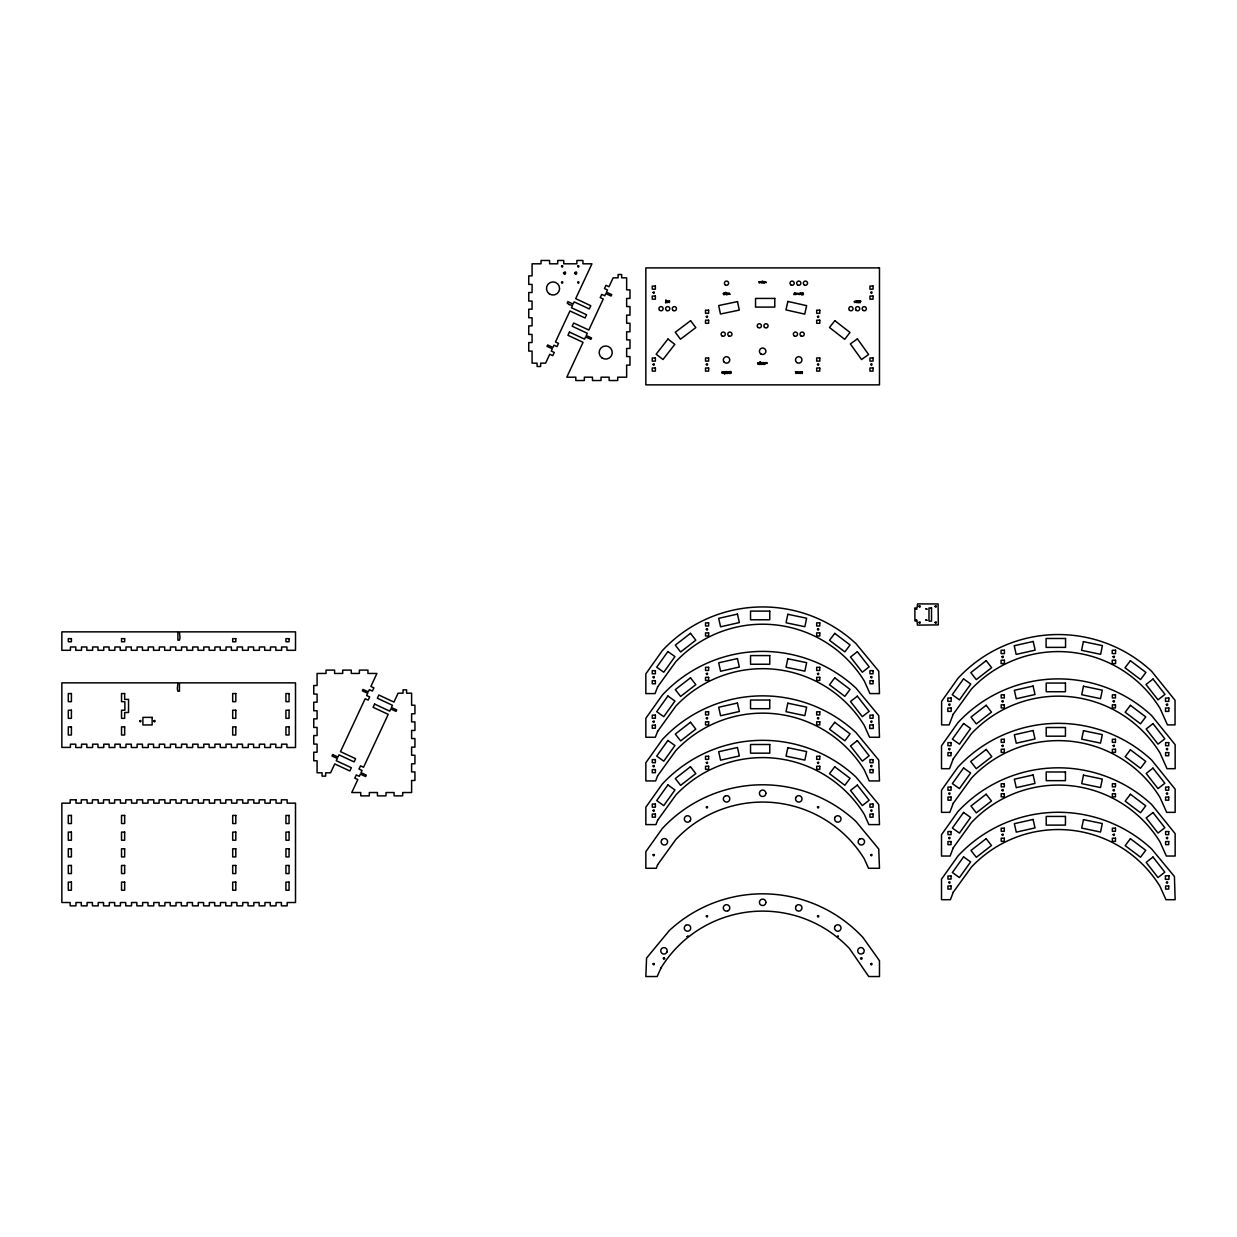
<?xml version="1.0" encoding="UTF-8"?>
<svg xmlns="http://www.w3.org/2000/svg" width="1237" height="1237" viewBox="0 0 1237 1237"><rect width="100%" height="100%" fill="white"/><g stroke="black" fill="none" stroke-linecap="round" stroke-linejoin="round"><path stroke-width="1.5" d="M795.437 293.617L796.458 293.633M799.102 293.617L800.123 293.633M799.164 372.476L800.184 372.492M854.643 301.612L855.648 301.627M569.051 304.518L567.195 303.034L567.845 301.627L573.148 304.101L574.169 301.874L589.291 308.925L590.791 305.709L575.684 298.658L591.935 263.806L582.936 263.806L582.936 260.466L576.875 260.466L576.875 263.806L563.763 263.806L563.763 260.466L557.701 260.466L557.701 263.806L549.584 263.806L549.584 260.466L541.033 260.466L541.033 263.806L532.08 263.806L532.08 275.866L528.74 275.866L528.74 284.417L532.08 284.417L532.08 292.535L528.74 292.535L528.74 301.101L532.08 301.101L532.08 309.204L528.74 309.204L528.74 317.77L532.08 317.77L532.08 325.888L528.74 325.888L528.74 334.438L532.08 334.438L532.08 342.556L528.74 342.556L528.74 351.107L532.08 351.107L532.08 363.152L537.09 363.152L537.09 366.492L540.646 366.492L540.646 363.152L545.61 363.152L549.754 354.261L552.769 355.668L554.269 352.452L551.254 351.045L552.29 348.819L547.001 346.36L547.651 344.953L552.939 347.411L553.975 345.2L556.99 346.607L558.505 343.391L555.475 341.969L569.948 310.951L585.055 317.986L586.554 314.77L571.448 307.719L572.484 305.508L568.989 304.488M860.89 301.086L860.055 302.74L860.364 301.086M794.927 292.86L794.092 294.746L794.386 293.107M563.5 272.913C565.479 277.645 566.979 269.156 563.5 272.913M574.617 272.913C576.597 277.645 578.096 269.156 574.617 272.913M721.898 372.352C721.496 375.399 725.748 370.899 721.898 372.352M759.147 281.943C758.544 285.036 763.09 280.474 759.147 281.943M757.755 363.322C757.183 366.26 761.729 361.993 757.755 363.322M795.144 293.54C794.834 296.571 798.947 292.04 795.144 293.54M798.808 293.54C798.483 296.648 802.581 291.917 798.808 293.54M798.886 372.399C798.143 375.383 802.906 371.085 798.886 372.399M854.35 301.519C853.994 304.611 858.122 299.926 854.35 301.519M666.326 301.565C667.423 305.245 668.738 298.828 666.326 301.565M723.32 293.617C724.356 297.282 725.81 290.911 723.32 293.617M727.433 372.6C725.253 375.816 725.5 368.765 727.433 372.6M762.131 363.554C760.044 366.801 760.106 359.812 762.131 363.554M764.064 363.554C761.977 366.801 762.038 359.812 764.064 363.554M801.854 293.586C803.323 297.622 804.498 290.942 801.854 293.586M858.215 301.565C859.313 305.245 860.627 298.828 858.215 301.565M729.567 372.383C731.144 376.11 732.103 368.935 729.567 372.383M725.485 372.631C722.717 374.394 726.335 370.497 724.186 373.358C726.289 376.682 722.331 369.507 725.485 372.631M798.607 372.677C797.37 375.615 797.015 369.724 798.607 372.677M766.182 282.562C764.265 282.299 765.533 280.876 766.182 282.562M798.514 294.143C796.473 293.989 797.973 292.365 798.514 294.143M561.505 266.249C562.619 269.171 563.685 264.038 561.505 266.249M918.936 622.443C920.019 625.35 921.148 620.216 918.936 622.443M729.768 294.267C727.14 295.38 729.227 291.02 729.768 294.267M764.435 282.639C761.729 283.907 763.909 279.315 764.435 282.639M800.896 372.059L800.88 373.543L801.545 371.935L802.334 373.543L802.334 371.734L800.927 371.966M856.36 301.194L856.344 302.678L857.009 301.055L857.798 302.678L857.798 300.854L856.391 301.101M727.743 294.313L726.305 294.731L726.305 292.906L727.093 294.545L727.743 292.906L727.743 294.313M725.454 294.391L725.748 292.411L725.454 294.391M765.873 793.211L765.796 794.015A3.216 3.216 0 0 1 763.569 796.381L761.899 796.427A3.216 3.216 0 0 1 759.564 794.216L759.441 793.381A3.216 3.216 0 0 1 762.564 790.072A3.216 3.216 0 0 1 765.873 793.211M817.487 364.374C818.507 367.312 819.729 362.225 817.487 364.374M666.65 301.488C666.851 304.271 668.537 300.05 666.65 301.488M723.645 293.54C723.846 296.339 725.547 292.056 723.645 293.54M858.54 301.488C858.725 304.287 860.457 300.003 858.54 301.488M706.327 316.564C707.317 319.517 708.6 314.43 706.327 316.564M726.119 372.322L726.908 373.203L726.165 372.213M760.832 363.291C761.049 366.059 762.688 361.822 760.832 363.291M762.765 363.291C762.982 366.059 764.621 361.822 762.765 363.291M653.059 364.358C654.048 367.312 655.347 362.24 653.059 364.358M730.897 372.615C729.675 374.919 729.907 370.28 730.897 372.615M803.184 293.787C801.978 296.122 802.179 291.437 803.184 293.787M139.704 720.955C140.662 723.923 142.023 718.867 139.704 720.955M153.821 720.955C154.78 723.923 156.14 718.867 153.821 720.955M561.505 282.33C562.464 285.299 563.825 280.242 561.505 282.33M577.633 266.218C578.576 269.187 579.937 264.115 577.633 266.218M577.633 282.33C578.576 285.299 579.937 280.242 577.633 282.33M653.059 292.427C654.017 295.396 655.363 290.339 653.059 292.427M653.074 677.026C654.033 679.994 655.394 674.938 653.074 677.026M653.074 721.496C654.033 724.465 655.394 719.393 653.074 721.496M653.074 765.95C654.033 768.919 655.394 763.863 653.074 765.95M706.327 364.343C707.286 367.312 708.631 362.255 706.327 364.343M653.074 810.421C654.033 813.389 655.394 808.318 653.074 810.421M653.074 854.875C654.033 857.844 655.394 852.788 653.074 854.875M653.059 963.917C654.017 966.886 655.378 961.829 653.059 963.917M706.327 629.231C707.286 632.2 708.631 627.128 706.327 629.231M706.327 673.686C707.286 676.654 708.631 671.598 706.327 673.686M706.327 718.156C707.286 721.125 708.631 716.053 706.327 718.156M706.327 762.61C707.286 765.579 708.631 760.523 706.327 762.61M706.327 807.081C707.286 810.049 708.631 804.978 706.327 807.081M706.327 916.122C707.286 919.091 708.631 914.019 706.327 916.122M817.487 316.548C818.43 319.517 819.791 314.461 817.487 316.548M817.487 629.231C818.43 632.2 819.791 627.128 817.487 629.231M817.487 673.686C818.43 676.654 819.791 671.598 817.487 673.686M817.487 718.156C818.43 721.125 819.791 716.053 817.487 718.156M817.487 762.61C818.43 765.579 819.791 760.523 817.487 762.61M870.74 364.343C871.683 367.312 873.044 362.255 870.74 364.343M817.487 807.081C818.43 810.049 819.791 804.978 817.487 807.081M817.487 916.122C818.43 919.091 819.791 914.019 817.487 916.122M870.74 677.026C871.698 679.994 873.059 674.938 870.74 677.026M870.74 721.496C871.698 724.465 873.059 719.393 870.74 721.496M870.74 765.95C871.698 768.919 873.059 763.863 870.74 765.95M870.74 810.421C871.698 813.389 873.059 808.318 870.74 810.421M870.74 854.875C871.698 857.844 873.059 852.788 870.74 854.875M914.885 608.264L914.885 620.835L917.081 621.33L917.406 625.118L938.326 624.886L938.094 603.965L917.576 603.888L917.081 607.769L914.885 608.264M915.736 608.851L916.694 609.114L915.736 608.851M915.736 619.969L916.694 620.232L915.736 619.969M870.678 963.901C871.698 967.087 873.152 961.659 870.678 963.901M918.936 606.285C919.895 609.253 921.256 604.182 918.936 606.285M925.941 608.851L926.9 609.114L925.941 608.851M925.941 619.969L926.9 620.232L925.941 619.969M935.064 606.285C936.007 609.253 937.368 604.182 935.064 606.285M935.064 622.397C936.007 625.365 937.368 620.309 935.064 622.397M948.702 704.502C949.722 707.672 951.176 702.245 948.702 704.502M948.748 748.973C949.691 751.926 951.083 746.916 948.748 748.973M948.748 793.427C949.691 796.381 951.083 791.371 948.748 793.427M948.748 837.897C949.691 840.851 951.083 835.841 948.748 837.897M948.748 882.352C949.691 885.305 951.083 880.296 948.748 882.352M1001.939 656.692C1002.96 659.878 1004.429 654.45 1001.939 656.692M1002.001 701.178C1002.944 704.147 1004.305 699.075 1002.001 701.178M1002.001 745.633C1002.944 748.601 1004.305 743.545 1002.001 745.633M1002.001 790.103C1002.944 793.072 1004.305 788 1002.001 790.103M1002.001 834.558C1002.944 837.526 1004.305 832.455 1002.001 834.558M1113.099 656.692C1114.12 659.878 1115.573 654.45 1113.099 656.692M1113.161 701.178C1114.104 704.147 1115.465 699.075 1113.161 701.178M1113.161 745.633C1114.104 748.601 1115.465 743.545 1113.161 745.633M1113.161 790.103C1114.104 793.072 1115.465 788 1113.161 790.103M1113.161 834.558C1114.104 837.526 1115.465 832.455 1113.161 834.558M1166.367 704.502C1167.388 707.672 1168.841 702.245 1166.367 704.502M1166.414 748.973C1167.372 751.941 1168.733 746.87 1166.414 748.973M1166.414 793.427C1167.372 796.396 1168.733 791.34 1166.414 793.427M1166.414 837.897C1167.372 840.866 1168.733 835.795 1166.414 837.897M1166.414 882.352C1167.372 885.321 1168.733 880.265 1166.414 882.352M765.487 363.06C764.574 366.044 765.193 360.988 767.311 362.905C767.574 363.709 766.832 363.462 765.487 363.06M765.873 902.422L765.749 903.257A3.216 3.216 0 0 1 763.415 905.469L761.745 905.422A3.216 3.216 0 0 1 759.518 903.087L759.441 902.252A3.216 3.216 0 0 1 762.75 899.113A3.216 3.216 0 0 1 765.873 902.422M722.222 372.229L723.197 372.461L722.222 372.229M759.472 281.82L760.461 282.051L759.472 281.82M758.08 363.199L759.07 363.415L758.08 363.199M729.459 294.267L728.562 293.818L729.459 294.267M764.126 282.639L763.229 282.206L764.126 282.639M870.771 292.38C871.544 295.411 873.198 290.432 870.771 292.38M787.814 614.279L786.036 622.768L804.854 626.711L806.632 618.222L787.814 614.279M787.814 658.749L786.036 667.238L804.854 671.165L806.632 662.676L787.814 658.749M787.814 703.204L786.036 711.692L804.854 715.635L806.632 707.147L787.814 703.204M787.814 747.674L786.036 756.163L804.854 760.09L806.632 751.601L787.814 747.674M1083.396 641.632L1081.571 650.337L1100.621 654.311L1102.43 645.621L1083.396 641.632M1083.473 686.226L1081.71 694.715L1100.528 698.642L1102.306 690.169L1083.473 686.226M1083.473 730.696L1081.71 739.185L1100.528 743.112L1102.306 734.623L1083.473 730.696M1083.473 775.151L1081.71 783.639L1100.528 787.567L1102.306 779.078L1083.473 775.151M1083.473 819.621L1081.71 828.094L1100.528 832.037L1102.306 823.548L1083.473 819.621M787.876 301.441L785.959 309.899L804.73 314.121L806.632 305.663L787.876 301.441M795.87 797.478L795.607 798.282A3.216 3.216 0 0 0 797.401 801.777L799.056 802.071A3.216 3.216 0 0 0 801.236 800.942L801.7 800.231A3.216 3.216 0 0 0 800.153 795.948A3.216 3.216 0 0 0 795.87 797.478M669.464 300.854L668.97 302.338C667.037 298.349 669.975 305.585 669.464 300.854M762.286 281.278L761.806 282.763C759.858 278.773 762.796 286.01 762.286 281.278M657.605 686.891L655.053 693.586L645.838 693.586L645.838 673.825L662.29 650.677A137.029 137.029 0 0 1 855.958 643.611L878.749 671.181L879.476 693.586L869.951 693.586L864.276 680.953A119.386 119.386 0 0 0 675.85 661.64L657.605 686.891M657.605 731.361L655.347 737.267L645.838 737.267L645.838 718.295L662.29 695.132A137.029 137.029 0 0 1 855.958 688.081L878.749 715.635L879.476 737.267L869.596 737.267L864.276 725.408A119.386 119.386 0 0 0 675.85 706.095L657.605 731.361M657.605 775.815L655.656 780.934L645.838 780.934L645.838 762.75L662.29 739.602A137.029 137.029 0 0 1 855.958 732.536L878.749 760.106L879.476 780.934L869.24 780.934L864.276 769.878A119.386 119.386 0 0 0 675.85 750.565L657.605 775.815M657.605 820.286L655.95 824.6L645.838 824.6L645.838 807.22L662.29 784.057A137.029 137.029 0 0 1 855.958 777.006L878.749 804.56L879.476 824.6L868.884 824.6L864.276 814.333A119.386 119.386 0 0 0 675.85 795.02L657.605 820.286M657.605 864.74L656.244 868.281L645.838 868.281L645.838 851.674L662.29 828.527A137.029 137.029 0 0 1 855.958 821.461L878.749 849.03L879.476 868.281L868.529 868.281L864.276 858.803A119.386 119.386 0 0 0 675.85 839.49L657.605 864.74M953.17 714.321L949.135 724.897L941.62 724.897L941.62 701.348L958.041 678.232A136.92 136.92 0 0 1 1151.539 671.181L1175.042 700.281L1175.042 724.897L1167.465 724.897L1160.043 708.368A119.494 119.494 0 0 0 971.447 689.04L953.17 714.321M953.263 758.838L949.521 768.687L941.512 768.687L941.512 745.772L957.964 722.624A137.029 137.029 0 0 1 1151.616 715.558L1175.15 744.72L1175.15 768.687L1167.032 768.687L1159.95 752.885A119.386 119.386 0 0 0 971.524 733.572L953.263 758.838M953.263 803.292L949.815 812.353L941.512 812.353L941.512 790.242L957.964 767.079A137.029 137.029 0 0 1 1151.616 760.013L1175.15 789.191L1175.15 812.353L1166.677 812.353L1159.95 797.355A119.386 119.386 0 0 0 971.524 778.042L953.263 803.292M953.263 847.762L950.124 856.035L941.512 856.035L941.512 834.697L957.964 811.549A137.029 137.029 0 0 1 1151.616 804.483L1175.15 833.645L1175.15 856.035L1166.336 856.035L1159.95 841.809A119.386 119.386 0 0 0 971.524 822.497L953.263 847.762M953.263 892.217L950.418 899.701L941.512 899.701L941.512 879.151L957.964 856.004A137.029 137.029 0 0 1 1151.616 848.938L1174.423 876.507L1175.15 899.701L1165.981 899.701L1159.95 886.28A119.386 119.386 0 0 0 971.524 866.967L953.263 892.217M795.932 906.319L795.607 907.108A3.216 3.216 0 0 0 801.545 909.473L801.854 908.685A3.216 3.216 0 0 0 800.308 905.082L798.7 904.68A3.216 3.216 0 0 0 795.932 906.319M661.037 967.844L657.141 976.534L645.838 976.534L646.564 958.072L669.356 930.502A137.029 137.029 0 0 1 863.024 937.569L879.476 960.716L879.476 976.534L868.761 976.534L849.463 948.532A119.386 119.386 0 0 0 661.037 967.844M332.66 754.601L331.995 756.008L337.284 758.482L336.248 760.693L351.37 767.744L349.855 770.96L334.748 763.925L330.604 772.8L325.64 772.8L325.64 776.14L322.084 776.14L322.084 772.8L317.089 772.8L317.089 760.77L313.75 760.77L313.75 752.204L317.089 752.204L317.089 744.102L313.75 744.102L313.75 735.536L317.089 735.536L317.089 727.418L313.75 727.418L313.75 718.867L317.089 718.867L317.089 710.749L313.75 710.749L313.75 702.183L317.089 702.183L317.089 694.081L313.75 694.081L313.75 685.514L317.089 685.514L317.089 673.454L326.042 673.454L326.042 670.114L334.593 670.114L334.593 673.454L342.711 673.454L342.711 670.114L351.262 670.114L351.262 673.454L359.379 673.454L359.379 670.114L367.946 670.114L367.946 673.454L376.929 673.454L370.884 686.442L373.899 687.865L372.399 691.081L369.368 689.674L368.348 691.885L363.044 689.426L362.395 690.834L367.683 693.292L366.647 695.519L369.677 696.926L368.162 700.142L365.147 698.735L340.484 751.632L355.591 758.683L354.091 761.899L338.984 754.848L337.948 757.075L332.66 754.601M374.61 704.085L373.095 707.317L388.217 714.367L363.554 767.249L360.524 765.842L359.024 769.074L362.039 770.481L361.018 772.692L366.307 775.151L365.642 776.573L360.354 774.099L359.318 776.326L356.302 774.903L354.803 778.135L357.818 779.542L351.756 792.53L360.756 792.53L360.756 795.87L369.306 795.87L369.306 792.53L377.424 792.53L377.424 795.87L385.99 795.87L385.99 792.53L394.093 792.53L394.093 795.87L402.659 795.87L402.659 792.53L411.612 792.53L411.612 780.47L414.936 780.47L414.936 771.919L411.612 771.919L411.612 763.801L414.936 763.801L414.936 755.235L411.612 755.235L411.612 747.133L414.936 747.133L414.936 738.566L411.612 738.566L411.612 730.448L414.936 730.448L414.936 721.898L411.612 721.898L411.612 713.78L414.936 713.78L414.936 705.229L411.612 705.229L411.612 693.184L406.602 693.184L406.602 689.844L403.046 689.844L403.046 693.184L398.082 693.184L393.938 702.075L378.831 695.024L377.331 698.24L392.438 705.291L391.402 707.518L396.69 709.976L396.041 711.383L390.753 708.925L389.717 711.136L374.61 704.085M569.453 332.073L567.953 335.289L583.06 342.34L566.809 377.192L575.808 377.192L575.808 380.532L584.359 380.532L584.359 377.192L592.477 377.192L592.477 380.532L601.027 380.532L601.027 377.192L609.145 377.192L609.145 380.532L617.711 380.532L617.711 377.192L626.649 377.192L626.649 365.131L629.989 365.131L629.989 356.581L626.649 356.581L626.649 348.463L629.989 348.463L629.989 339.897L626.649 339.897L626.649 331.794L629.989 331.794L629.989 323.228L626.649 323.228L626.649 315.11L629.989 315.11L629.989 306.56L626.649 306.56L626.649 298.442L629.989 298.442L629.989 289.875L626.649 289.875L626.649 277.846L621.654 277.846L621.654 274.506L618.098 274.506L618.098 277.846L613.135 277.846L608.991 286.737L605.975 285.314L604.46 288.546L607.491 289.953L606.455 292.164L611.743 294.638L611.078 296.045L605.79 293.586L604.769 295.798L601.739 294.391L600.239 297.607L603.254 299.014L588.797 330.047L573.674 322.996L572.174 326.228L587.281 333.279L586.245 335.49L591.549 337.964L590.884 339.371L585.596 336.897L584.56 339.124L569.453 332.073M661.702 839.969L661.331 840.712A3.216 3.216 0 0 0 661.934 843.881L662.568 844.438A3.216 3.216 0 0 0 667.037 843.572A3.216 3.216 0 0 0 666.171 839.103L665.429 838.717A3.216 3.216 0 0 0 662.259 839.335L661.702 839.969M835.176 817.1L834.774 817.843A3.216 3.216 0 0 0 839.846 821.461L840.418 820.842A3.216 3.216 0 0 0 840.294 816.93L838.933 815.956A3.216 3.216 0 0 0 835.176 817.1M795.979 372.352C795.175 376.295 797.896 369.105 796.489 372.507L795.345 371.734L795.979 372.352M835.3 925.972L834.851 926.683A3.216 3.216 0 0 0 835.161 929.884L836.444 930.951A3.216 3.216 0 0 0 839.66 930.641L840.279 930.054A3.216 3.216 0 0 0 839.83 925.523A3.216 3.216 0 0 0 835.3 925.972M666.882 952.15L665.815 953.433A3.216 3.216 0 0 1 662.599 953.742L661.888 953.294A3.216 3.216 0 0 1 665.274 947.882L665.97 948.315A3.216 3.216 0 0 1 666.882 952.15M667.903 651.543L656.708 667.176L663.759 672.232L674.954 656.584L667.903 651.543M667.903 696.014L656.708 711.646L663.759 716.687L674.954 701.054L667.903 696.014M667.903 740.468L656.708 756.101L663.759 761.157L674.954 745.509L667.903 740.468M667.903 784.938L656.708 800.571L663.759 805.612L674.954 789.979L667.903 784.938M963.546 678.866L952.227 694.684L959.448 699.864L970.767 684.046L963.546 678.866M963.577 723.49L952.382 739.123L959.417 744.164L970.612 728.531L963.577 723.49M963.577 767.945L952.382 783.593L959.417 788.634L970.612 773.001L963.577 767.945M963.577 812.415L952.382 828.048L959.417 833.089L970.612 817.456L963.577 812.415M963.577 856.87L952.382 872.502L959.417 877.559L970.612 861.926L963.577 856.87M834.743 633.375L829.517 640.287L844.84 651.884L850.082 644.972L834.743 633.375M834.743 677.83L829.517 684.757L844.84 696.354L850.082 689.442L834.743 677.83M834.743 722.3L829.517 729.212L844.84 740.808L850.082 733.897L834.743 722.3M834.743 766.754L829.517 773.682L844.84 785.279L850.082 778.367L834.743 766.754M1130.386 660.697L1125.021 667.794L1140.545 679.53L1145.91 672.433L1130.386 660.697M1130.417 705.322L1125.175 712.234L1140.514 723.831L1145.74 716.919L1130.417 705.322M1130.417 749.777L1125.175 756.688L1140.514 768.301L1145.74 761.373L1130.417 749.777M1130.417 794.247L1125.175 801.159L1140.514 812.755L1145.74 805.844L1130.417 794.247M1130.417 838.701L1125.175 845.613L1140.514 857.21L1145.74 850.298L1130.417 838.701M834.836 320.661L829.501 327.496L844.685 339.309L850.005 332.459L834.836 320.661M668.011 338.984L656.151 354.184L662.986 359.519L674.814 344.365L667.98 339.031M690.153 820.842L688.87 821.909A3.216 3.216 0 0 1 685.654 821.584L685.051 821.012A3.216 3.216 0 0 1 685.484 816.482A3.216 3.216 0 0 1 690.03 816.93L690.462 817.642A3.216 3.216 0 0 1 690.153 820.842M685.638 925.4L685.02 925.972A3.216 3.216 0 0 0 684.896 929.884L685.468 930.502A3.216 3.216 0 0 0 690.54 926.884L690.138 926.142A3.216 3.216 0 0 0 686.38 924.998L685.638 925.4M863.38 952.923L862.746 953.48A3.216 3.216 0 0 1 858.277 952.614A3.216 3.216 0 0 1 859.143 948.145L859.885 947.758A3.216 3.216 0 0 1 863.055 948.377L863.983 949.753A3.216 3.216 0 0 1 863.38 952.923M857.334 651.698L850.499 657.048L862.328 672.201L869.163 666.851L857.334 651.698M857.334 696.168L850.499 701.503L862.328 716.656L869.163 711.321L857.334 696.168M857.334 740.623L850.499 745.973L862.328 761.126L869.163 755.776L857.334 740.623M857.334 785.093L850.499 790.428L862.328 805.581L869.163 800.246L857.334 785.093M1153.023 679.036L1146.003 684.509L1157.987 699.833L1164.991 694.359L1153.023 679.036M1152.992 723.645L1146.173 728.98L1158.002 744.133L1164.837 738.798L1152.992 723.645M1152.992 768.115L1146.173 773.45L1158.002 788.603L1164.837 783.268L1152.992 768.115M1152.992 812.57L1146.173 817.904L1158.002 833.058L1164.837 827.723L1152.992 812.57M1152.992 857.025L1146.173 862.375L1158.002 877.528L1164.837 872.178L1152.992 857.025M690.478 633.329L675.309 645.142L680.628 651.992L695.812 640.178L690.478 633.329M690.478 677.799L675.309 689.612L680.628 696.446L695.812 684.633L690.478 677.799M690.478 722.253L675.309 734.067L680.628 740.917L695.812 729.103L690.478 722.253M690.478 766.724L675.309 778.537L680.628 785.371L695.812 773.558L690.478 766.724M986.167 660.651L970.829 672.603L976.287 679.623L991.641 667.671L986.167 660.651M986.152 705.276L970.983 717.089L976.302 723.923L991.486 712.11L986.152 705.276M986.198 749.421L970.674 761.513L976.271 768.703L991.796 756.611L986.198 749.421M986.152 794.2L970.983 806.014L976.302 812.848L991.486 801.035L986.152 794.2M986.152 838.655L970.983 850.468L976.302 857.318L991.486 845.505L986.152 838.655M690.571 320.692L675.232 332.289L680.474 339.216L695.812 327.604L690.571 320.692M857.411 338.861L850.36 343.917L861.555 359.55L868.606 354.509L857.411 338.861M860.04 838.841L859.344 839.274A3.216 3.216 0 0 0 858.447 843.108L859.499 844.392A3.216 3.216 0 0 0 862.715 844.701L863.426 844.252A3.216 3.216 0 0 0 860.04 838.841M725.779 795.731L725.006 796.04A3.216 3.216 0 0 0 723.459 799.643L723.769 800.432A3.216 3.216 0 0 0 729.706 798.066L729.397 797.277A3.216 3.216 0 0 0 726.614 795.638L725.779 795.731M727.913 910.819L726.274 911.112A3.216 3.216 0 0 1 724.078 909.984L723.614 909.272A3.216 3.216 0 0 1 725.16 904.989A3.216 3.216 0 0 1 729.443 906.52L729.706 907.324A3.216 3.216 0 0 1 727.913 910.819M737.438 614.109L718.682 618.345L720.583 626.803L739.355 622.567L737.438 614.109M737.438 658.579L718.682 662.8L720.583 671.258L739.355 667.037L737.438 658.579M737.438 703.033L718.682 707.27L720.583 715.728L739.355 711.491L737.438 703.033M1033.204 641.462L1014.216 645.745L1016.18 654.419L1035.153 650.136L1033.204 641.462M737.438 747.504L718.682 751.725L720.583 760.183L739.355 755.962L737.438 747.504M1033.111 686.056L1014.355 690.292L1016.257 698.75L1035.013 694.514L1033.111 686.056M1033.111 730.526L1014.355 734.747L1016.257 743.205L1035.013 738.984L1033.111 730.526M1033.111 774.98L1014.355 779.202L1016.257 787.66L1035.013 783.438L1033.111 774.98M1033.111 819.451L1014.355 823.672L1016.257 832.13L1035.013 827.909L1033.111 819.451M737.499 301.612L718.682 305.539L720.46 314.028L739.278 310.1L737.499 301.612M800.726 292.813L801.499 294.684L800.726 292.813M728.438 371.641L729.212 373.512L728.438 371.641M879.476 267.903L645.838 267.903L645.838 384.862L879.476 384.862L879.476 267.903M655.363 286.072L652.255 286.072L652.255 289.18L655.363 289.18L655.363 286.072M873.059 286.072L869.951 286.072L869.951 289.18L873.059 289.18L873.059 286.072M655.363 296.076L652.255 296.076L652.255 299.184L655.363 299.184L655.363 296.076M873.059 296.076L869.951 296.076L869.951 299.184L873.059 299.184L873.059 296.076M774.779 298.426L755.544 298.426L755.544 307.101L774.779 307.101L774.779 298.426M665.923 300.143L665.63 302.678L665.923 300.143M708.631 310.193L705.523 310.193L705.523 313.301L708.631 313.301L708.631 310.193M819.791 310.193L816.683 310.193L816.683 313.301L819.791 313.301L819.791 310.193M708.631 320.197L705.523 320.197L705.523 323.305L708.631 323.305L708.631 320.197M819.791 320.197L816.683 320.197L816.683 323.305L819.791 323.305L819.791 320.197M655.378 357.988L652.255 357.988L652.255 361.111L655.378 361.111L655.378 357.988M708.631 357.988L705.523 357.988L705.523 361.111L708.631 361.111L708.631 357.988M819.791 357.988L816.683 357.988L816.683 361.111L819.791 361.111L819.791 357.988M873.044 357.988L869.936 357.988L869.936 361.111L873.044 361.111L873.044 357.988M760.059 361.931L759.765 364.467L760.059 361.931M764.698 362.657L764.404 364.467L764.698 362.657M655.378 367.992L652.255 367.992L652.255 371.115L655.378 371.115L655.378 367.992M708.631 367.992L705.523 367.992L705.523 371.115L708.631 371.115L708.631 367.992M819.775 368.007L816.698 368.007L816.698 371.1L819.775 371.1L819.775 368.007M873.044 367.992L869.936 367.992L869.936 371.115L873.044 371.115L873.044 367.992M728.052 371.688L727.773 373.512L728.052 371.688M931.523 607.985L928.972 607.985L928.972 621.098L931.523 621.098L931.523 607.985M769.77 611.109L750.534 611.109L750.534 619.783L769.77 619.783L769.77 611.109M708.631 622.876L705.523 622.876L705.523 625.984L708.631 625.984L708.631 622.876M819.791 622.876L816.683 622.876L816.683 625.984L819.791 625.984L819.791 622.876M177.896 631.86L61.85 631.86L61.85 650.306L70.416 650.306L70.416 646.982L75.751 646.982L75.751 650.306L81.518 650.306L81.518 646.982L86.853 646.982L86.853 650.306L92.636 650.306L92.636 646.982L97.97 646.982L97.97 650.306L103.753 650.306L103.753 646.982L109.088 646.982L109.088 650.306L114.871 650.306L114.871 646.982L120.205 646.982L120.205 650.306L125.988 650.306L125.988 646.982L131.323 646.982L131.323 650.306L137.106 650.306L137.106 646.982L142.441 646.982L142.441 650.306L148.224 650.306L148.224 646.982L153.558 646.982L153.558 650.306L159.326 650.306L159.326 646.982L164.676 646.982L164.676 650.306L170.443 650.306L170.443 646.982L175.778 646.982L175.778 650.306L181.561 650.306L181.561 646.982L186.895 646.982L186.895 650.306L192.678 650.306L192.678 646.982L198.013 646.982L198.013 650.306L203.796 650.306L203.796 646.982L209.13 646.982L209.13 650.306L214.913 650.306L214.913 646.982L220.248 646.982L220.248 650.306L226.031 650.306L226.031 646.982L231.365 646.982L231.365 650.306L237.148 650.306L237.148 646.982L242.483 646.982L242.483 650.306L248.25 650.306L248.25 646.982L253.585 646.982L253.585 650.306L259.368 650.306L259.368 646.982L264.703 646.982L264.703 650.306L270.486 650.306L270.486 646.982L275.82 646.982L275.82 650.306L281.603 650.306L281.603 646.982L286.938 646.982L286.938 650.306L295.504 650.306L295.504 631.86L179.458 631.86L179.999 637.89L179.458 640.194L177.896 640.194L177.896 631.86M708.631 632.88L705.523 632.88L705.523 635.988L708.631 635.988L708.631 632.88M819.791 632.88L816.683 632.88L816.683 635.988L819.791 635.988L819.791 632.88M71.406 638.648L68.298 638.648L68.298 641.756L71.406 641.756L71.406 638.648M124.659 638.648L121.535 638.648L121.535 641.756L124.659 641.756L124.659 638.648M235.803 638.648L232.695 638.648L232.695 641.756L235.803 641.756L235.803 638.648M289.056 638.648L285.933 638.648L285.933 641.756L289.056 641.756L289.056 638.648M1065.552 638.478L1046.1 638.478L1046.1 647.368L1065.552 647.368L1065.552 638.478M1004.413 650.245L1001.089 650.245L1001.089 653.584L1004.413 653.584L1004.413 650.245M1115.573 650.245L1112.233 650.245L1112.233 653.584L1115.573 653.584L1115.573 650.245M769.77 655.579L750.534 655.579L750.534 664.238L769.77 664.238L769.77 655.579M1004.413 660.249L1001.089 660.249L1001.089 663.589L1004.413 663.589L1004.413 660.249M1115.573 660.249L1112.233 660.249L1112.233 663.589L1115.573 663.589L1115.573 660.249M708.631 667.331L705.523 667.331L705.523 670.454L708.631 670.454L708.631 667.331M819.791 667.331L816.683 667.331L816.683 670.454L819.791 670.454L819.791 667.331M655.378 670.67L652.27 670.67L652.27 673.778L655.378 673.778L655.378 670.67M873.059 670.67L869.936 670.67L869.936 673.778L873.059 673.778L873.059 670.67M708.631 677.335L705.523 677.335L705.523 680.458L708.631 680.458L708.631 677.335M819.791 677.335L816.683 677.335L816.683 680.458L819.791 680.458L819.791 677.335M655.378 680.675L652.27 680.675L652.27 683.783L655.378 683.783L655.378 680.675M873.059 680.675L869.936 680.675L869.936 683.783L873.059 683.783L873.059 680.675M177.896 682.855L61.85 682.855L61.85 747.411L70.416 747.411L70.416 744.179L75.751 744.179L75.751 747.519L81.518 747.519L81.518 744.179L86.853 744.179L86.853 747.519L92.636 747.519L92.636 744.179L97.97 744.179L97.97 747.519L103.753 747.519L103.753 744.179L109.088 744.179L109.088 747.519L114.871 747.519L114.871 744.179L120.205 744.179L120.205 747.519L125.988 747.519L125.988 744.179L131.323 744.179L131.323 747.519L137.106 747.519L137.106 744.179L142.441 744.179L142.441 747.519L148.224 747.519L148.224 744.179L153.558 744.179L153.558 747.519L159.326 747.519L159.326 744.179L164.676 744.179L164.676 747.519L170.443 747.519L170.443 744.179L175.778 744.179L175.778 747.519L181.561 747.519L181.561 744.179L186.895 744.179L186.895 747.519L192.678 747.519L192.678 744.179L198.013 744.179L198.013 747.519L203.796 747.519L203.796 744.179L209.13 744.179L209.13 747.519L214.913 747.519L214.913 744.179L220.248 744.179L220.248 747.519L226.031 747.519L226.031 744.179L231.365 744.179L231.365 747.519L237.148 747.519L237.148 744.179L242.483 744.179L242.483 747.519L248.25 747.519L248.25 744.179L253.585 744.179L253.585 747.519L259.368 747.519L259.368 744.179L264.703 744.179L264.703 747.519L270.486 747.519L270.486 744.179L275.82 744.179L275.82 747.519L281.603 747.519L281.603 744.179L286.938 744.179L286.938 747.519L295.504 747.519L295.504 682.855L179.458 682.855L179.458 691.189L177.896 691.189L177.339 688.885L177.896 682.855M1065.444 683.056L1046.208 683.056L1046.208 691.73L1065.444 691.73L1065.444 683.056M71.406 693.555L68.298 693.555L68.298 701.673L71.406 701.673L71.406 693.555M124.659 693.555L121.535 693.555L121.535 701.673L124.875 701.673L124.875 710.224L121.535 710.224L121.535 718.341L124.659 718.341L124.659 712.497L128.54 712.497L128.54 699.384L124.659 699.384L124.659 693.555M235.803 693.555L232.695 693.555L232.695 701.673L235.803 701.673L235.803 693.555M289.056 693.555L285.933 693.555L285.933 701.673L289.056 701.673L289.056 693.555M1004.305 694.823L1001.197 694.823L1001.197 697.931L1004.305 697.931L1004.305 694.823M1115.465 694.823L1112.357 694.823L1112.357 697.931L1115.465 697.931L1115.465 694.823M951.16 698.039L947.836 698.039L947.836 701.379L951.16 701.379L951.16 698.039M1168.841 698.039L1165.501 698.039L1165.501 701.379L1168.841 701.379L1168.841 698.039M769.77 700.034L750.534 700.034L750.534 708.708L769.77 708.708L769.77 700.034M1004.305 704.827L1001.197 704.827L1001.197 707.935L1004.305 707.935L1004.305 704.827M1115.465 704.827L1112.357 704.827L1112.357 707.935L1115.465 707.935L1115.465 704.827M951.16 708.043L947.836 708.043L947.836 711.383L951.16 711.383L951.16 708.043M1168.841 708.043L1165.501 708.043L1165.501 711.383L1168.841 711.383L1168.841 708.043M71.406 710.224L68.298 710.224L68.298 718.341L71.406 718.341L71.406 710.224M235.803 710.224L232.695 710.224L232.695 718.341L235.803 718.341L235.803 710.224M289.056 710.224L285.933 710.224L285.933 718.341L289.056 718.341L289.056 710.224M708.631 711.801L705.523 711.801L705.523 714.909L708.631 714.909L708.631 711.801M819.791 711.801L816.683 711.801L816.683 714.909L819.791 714.909L819.791 711.801M655.378 715.141L652.27 715.141L652.27 718.249L655.378 718.249L655.378 715.141M873.059 715.141L869.936 715.141L869.936 718.249L873.059 718.249L873.059 715.141M152.136 717.383L142.904 717.383L142.904 724.944L152.136 724.944L152.136 717.383M708.631 721.805L705.523 721.805L705.523 724.913L708.631 724.913L708.631 721.805M819.791 721.805L816.683 721.805L816.683 724.913L819.791 724.913L819.791 721.805M873.276 724.913L869.719 724.913L869.719 728.469L873.276 728.469L873.276 724.913M655.378 725.145L652.27 725.145L652.27 728.253L655.378 728.253L655.378 725.145M71.406 726.892L68.298 726.892L68.298 735.01L71.406 735.01L71.406 726.892M124.659 726.892L121.535 726.892L121.535 735.01L124.659 735.01L124.659 726.892M235.803 726.892L232.695 726.892L232.695 735.01L235.803 735.01L235.803 726.892M289.056 726.892L285.933 726.892L285.933 735.01L289.056 735.01L289.056 726.892M1065.444 727.511L1046.208 727.511L1046.208 736.185L1065.444 736.185L1065.444 727.511M1004.305 739.278L1001.197 739.278L1001.197 742.386L1004.305 742.386L1004.305 739.278M1115.465 739.278L1112.357 739.278L1112.357 742.386L1115.465 742.386L1115.465 739.278M951.052 742.617L947.944 742.617L947.944 745.725L951.052 745.725L951.052 742.617M1168.718 742.617L1165.61 742.617L1165.61 745.725L1168.718 745.725L1168.718 742.617M769.77 744.504L750.534 744.504L750.534 753.163L769.77 753.163L769.77 744.504M1004.305 749.282L1001.197 749.282L1001.197 752.39L1004.305 752.39L1004.305 749.282M1115.465 749.282L1112.357 749.282L1112.357 752.39L1115.465 752.39L1115.465 749.282M951.052 752.622L947.944 752.622L947.944 755.73L951.052 755.73L951.052 752.622M1168.718 752.622L1165.61 752.622L1165.61 755.73L1168.718 755.73L1168.718 752.622M708.631 756.255L705.523 756.255L705.523 759.363L708.631 759.363L708.631 756.255M819.791 756.255L816.683 756.255L816.683 759.363L819.791 759.363L819.791 756.255M655.378 759.595L652.27 759.595L652.27 762.703L655.378 762.703L655.378 759.595M873.059 759.595L869.936 759.595L869.936 762.703L873.059 762.703L873.059 759.595M708.631 766.26L705.523 766.26L705.523 769.368L708.631 769.368L708.631 766.26M819.791 766.26L816.683 766.26L816.683 769.368L819.791 769.368L819.791 766.26M655.378 769.6L652.27 769.6L652.27 772.708L655.378 772.708L655.378 769.6M873.059 769.6L869.936 769.6L869.936 772.708L873.059 772.708L873.059 769.6M1065.444 771.981L1046.208 771.981L1046.208 780.655L1065.444 780.655L1065.444 771.981M1004.305 783.732L1001.197 783.732L1001.197 786.856L1004.305 786.856L1004.305 783.732M1115.465 783.732L1112.357 783.732L1112.357 786.856L1115.465 786.856L1115.465 783.732M951.052 787.072L947.944 787.072L947.944 790.196L951.052 790.196L951.052 787.072M1168.718 787.072L1165.61 787.072L1165.61 790.196L1168.718 790.196L1168.718 787.072M1004.305 793.737L1001.197 793.737L1001.197 796.86L1004.305 796.86L1004.305 793.737M1115.465 793.737L1112.357 793.737L1112.357 796.86L1115.465 796.86L1115.465 793.737M951.052 797.076L947.944 797.076L947.944 800.2L951.052 800.2L951.052 797.076M1168.718 797.076L1165.61 797.076L1165.61 800.2L1168.718 800.2L1168.718 797.076M75.967 799.813L70.184 799.813L70.184 803.153L61.85 803.153L61.85 902.515L70.184 902.515L70.184 905.855L75.967 905.855L75.967 902.515L81.302 902.515L81.302 905.855L87.085 905.855L87.085 902.515L92.419 902.515L92.419 905.855L98.202 905.855L98.202 902.515L103.537 902.515L103.537 905.855L109.32 905.855L109.32 902.515L114.654 902.515L114.654 905.855L120.422 905.855L120.422 902.515L125.757 902.515L125.757 905.855L131.539 905.855L131.539 902.515L136.874 902.515L136.874 905.855L142.657 905.855L142.657 902.515L147.992 902.515L147.992 905.855L153.775 905.855L153.775 902.515L159.109 902.515L159.109 905.855L164.892 905.855L164.892 902.515L170.227 902.515L170.227 905.855L176.01 905.855L176.01 902.515L181.344 902.515L181.344 905.855L187.127 905.855L187.127 902.515L192.462 902.515L192.462 905.855L198.245 905.855L198.245 902.515L203.579 902.515L203.579 905.855L209.347 905.855L209.347 902.515L214.681 902.515L214.681 905.855L220.464 905.855L220.464 902.515L225.799 902.515L225.799 905.855L231.582 905.855L231.582 902.515L236.916 902.515L236.916 905.855L242.699 905.855L242.699 902.515L248.034 902.515L248.034 905.855L253.817 905.855L253.817 902.515L259.151 902.515L259.151 905.855L264.934 905.855L264.934 902.515L270.269 902.515L270.269 905.855L276.052 905.855L276.052 902.515L281.387 902.515L281.387 905.855L287.154 905.855L287.154 902.515L295.504 902.515L295.504 803.153L287.154 803.153L287.154 799.813L281.387 799.813L281.387 803.153L276.052 803.153L276.052 799.813L270.269 799.813L270.269 803.153L264.934 803.153L264.934 799.813L259.151 799.813L259.151 803.153L253.817 803.153L253.817 799.813L248.034 799.813L248.034 803.153L242.699 803.153L242.699 799.813L236.916 799.813L236.916 803.153L231.582 803.153L231.582 799.813L225.799 799.813L225.799 803.153L220.464 803.153L220.464 799.813L214.681 799.813L214.681 803.153L209.347 803.153L209.347 799.813L203.579 799.813L203.579 803.153L198.245 803.153L198.245 799.813L192.462 799.813L192.462 803.153L187.127 803.153L187.127 799.813L181.344 799.813L181.344 803.153L176.01 803.153L176.01 799.813L170.227 799.813L170.227 803.153L164.892 803.153L164.892 799.813L159.109 799.813L159.109 803.153L153.775 803.153L153.775 799.813L147.992 799.813L147.992 803.153L142.657 803.153L142.657 799.813L136.874 799.813L136.874 803.153L131.539 803.153L131.539 799.813L125.757 799.813L125.757 803.153L120.422 803.153L120.422 799.813L114.654 799.813L114.654 803.153L109.32 803.153L109.32 799.813L103.537 799.813L103.537 803.153L98.202 803.153L98.202 799.813L92.419 799.813L92.419 803.153L87.085 803.153L87.085 799.813L81.302 799.813L81.302 803.153L75.967 803.153L75.967 799.813M655.378 804.05L652.27 804.05L652.27 807.173L655.378 807.173L655.378 804.05M873.059 804.05L869.936 804.05L869.936 807.173L873.059 807.173L873.059 804.05M655.378 814.054L652.27 814.054L652.27 817.178L655.378 817.178L655.378 814.054M873.059 814.054L869.936 814.054L869.936 817.178L873.059 817.178L873.059 814.054M71.406 815.43L68.298 815.43L68.298 823.548L71.406 823.548L71.406 815.43M124.659 815.43L121.535 815.43L121.535 823.548L124.659 823.548L124.659 815.43M235.803 815.43L232.695 815.43L232.695 823.548L235.803 823.548L235.803 815.43M289.056 815.43L285.933 815.43L285.933 823.548L289.056 823.548L289.056 815.43M1065.444 816.435L1046.208 816.435L1046.208 825.11L1065.444 825.11L1065.444 816.435M1004.305 828.202L1001.197 828.202L1001.197 831.31L1004.305 831.31L1004.305 828.202M1115.465 828.202L1112.357 828.202L1112.357 831.31L1115.465 831.31L1115.465 828.202M951.052 831.542L947.944 831.542L947.944 834.65L951.052 834.65L951.052 831.542M1168.718 831.542L1165.61 831.542L1165.61 834.65L1168.718 834.65L1168.718 831.542M71.406 832.099L68.298 832.099L68.298 840.217L71.406 840.217L71.406 832.099M124.659 832.099L121.535 832.099L121.535 840.217L124.659 840.217L124.659 832.099M235.803 832.099L232.695 832.099L232.695 840.217L235.803 840.217L235.803 832.099M289.056 832.099L285.933 832.099L285.933 840.217L289.056 840.217L289.056 832.099M1004.305 838.207L1001.197 838.207L1001.197 841.315L1004.305 841.315L1004.305 838.207M1115.465 838.207L1112.357 838.207L1112.357 841.315L1115.465 841.315L1115.465 838.207M951.052 841.547L947.944 841.547L947.944 844.655L951.052 844.655L951.052 841.547M1168.718 841.547L1165.61 841.547L1165.61 844.655L1168.718 844.655L1168.718 841.547M71.406 848.783L68.298 848.783L68.298 856.901L71.406 856.901L71.406 848.783M124.659 848.783L121.535 848.783L121.535 856.901L124.659 856.901L124.659 848.783M235.803 848.783L232.695 848.783L232.695 856.901L235.803 856.901L235.803 848.783M289.056 848.783L285.933 848.783L285.933 856.901L289.056 856.901L289.056 848.783M71.406 865.452L68.298 865.452L68.298 873.569L71.406 873.569L71.406 865.452M124.659 865.452L121.535 865.452L121.535 873.569L124.659 873.569L124.659 865.452M235.803 865.452L232.695 865.452L232.695 873.569L235.803 873.569L235.803 865.452M289.056 865.452L285.933 865.452L285.933 873.569L289.056 873.569L289.056 865.452M1168.95 875.781L1165.393 875.781L1165.393 879.337L1168.95 879.337L1168.95 875.781M951.052 875.997L947.944 875.997L947.944 879.105L951.052 879.105L951.052 875.997M71.406 882.12L68.298 882.12L68.298 890.238L71.406 890.238L71.406 882.12M124.659 882.12L121.535 882.12L121.535 890.238L124.659 890.238L124.659 882.12M235.803 882.12L232.695 882.12L232.695 890.238L235.803 890.238L235.803 882.12M289.056 882.12L285.933 882.12L285.933 890.238L289.056 890.238L289.056 882.12M951.052 886.001L947.944 886.001L947.944 889.109L951.052 889.109L951.052 886.001M1168.718 886.001L1165.61 886.001L1165.61 889.109L1168.718 889.109L1168.718 886.001M688.097 936.177L687.153 936.641L688.097 936.177M838.16 936.177L837.217 936.641L838.16 936.177M664.207 957.624L663.171 958.258L663.805 959.309L664.841 958.675L664.207 957.624M861.524 957.639L860.488 958.273L861.107 959.309L862.158 958.69L861.524 957.639M549.475 293.989A6.556 6.556 0 0 0 559.588 288.809A6.556 6.556 0 0 0 550.048 282.639A6.556 6.556 0 0 0 549.475 293.989M601.708 357.725A6.556 6.556 0 0 0 612.207 353.38A6.556 6.556 0 0 0 603.192 346.453A6.556 6.556 0 0 0 601.708 357.725M659.537 310.193A2.118 2.118 0 0 0 663.078 309.25A2.118 2.118 0 0 0 660.496 306.668A2.118 2.118 0 0 0 659.537 310.193M666.65 310.533A2.118 2.118 0 0 0 669.82 308.693A2.118 2.118 0 0 0 666.65 306.869A2.118 2.118 0 0 0 666.65 310.533M673.315 310.533A2.118 2.118 0 0 0 676.484 308.693A2.118 2.118 0 0 0 673.315 306.869A2.118 2.118 0 0 0 673.315 310.533M725.47 285.005A2.118 2.118 0 0 0 728.639 283.18A2.118 2.118 0 0 0 725.47 281.356A2.118 2.118 0 0 0 725.47 285.005M722.145 336A2.118 2.118 0 0 0 725.315 334.176A2.118 2.118 0 0 0 722.145 332.336A2.118 2.118 0 0 0 722.145 336M728.809 336A2.118 2.118 0 0 0 731.979 334.176A2.118 2.118 0 0 0 728.809 332.336A2.118 2.118 0 0 0 728.809 336M724.248 362.194A3.216 3.216 0 0 0 729.644 360.74A3.216 3.216 0 0 0 725.702 356.797A3.216 3.216 0 0 0 724.248 362.194M757.833 327.326A2.118 2.118 0 0 0 761.358 326.382A2.118 2.118 0 0 0 758.776 323.8A2.118 2.118 0 0 0 757.833 327.326M764.497 327.326A2.118 2.118 0 0 0 768.038 326.382A2.118 2.118 0 0 0 765.44 323.8A2.118 2.118 0 0 0 764.497 327.326M760.925 353.968A3.216 3.216 0 0 0 765.873 351.37A3.216 3.216 0 0 0 761.157 348.386A3.216 3.216 0 0 0 760.925 353.968M796.968 362.611A3.216 3.216 0 0 0 801.947 360.106A3.216 3.216 0 0 0 797.293 357.029A3.216 3.216 0 0 0 796.968 362.611M794.386 336A2.118 2.118 0 0 0 797.556 334.176A2.118 2.118 0 0 0 794.386 332.336A2.118 2.118 0 0 0 794.386 336M800.772 335.799A2.118 2.118 0 0 0 804.205 334.516A2.118 2.118 0 0 0 801.375 332.196A2.118 2.118 0 0 0 800.772 335.799M791.062 285.005A2.118 2.118 0 0 0 794.231 283.18A2.118 2.118 0 0 0 791.062 281.356A2.118 2.118 0 0 0 791.062 285.005M797.726 285.005A2.118 2.118 0 0 0 800.896 283.18A2.118 2.118 0 0 0 797.726 281.356A2.118 2.118 0 0 0 797.726 285.005M804.39 285.005A2.118 2.118 0 0 0 807.56 283.18A2.118 2.118 0 0 0 804.39 281.356A2.118 2.118 0 0 0 804.39 285.005M849.448 310.193A2.118 2.118 0 0 0 852.973 309.25A2.118 2.118 0 0 0 850.391 306.668A2.118 2.118 0 0 0 849.448 310.193M856.112 310.193A2.118 2.118 0 0 0 859.653 309.25A2.118 2.118 0 0 0 857.071 306.668A2.118 2.118 0 0 0 856.112 310.193M862.792 310.193A2.118 2.118 0 0 0 866.317 309.25A2.118 2.118 0 0 0 863.735 306.668A2.118 2.118 0 0 0 862.792 310.193"/></g></svg>
